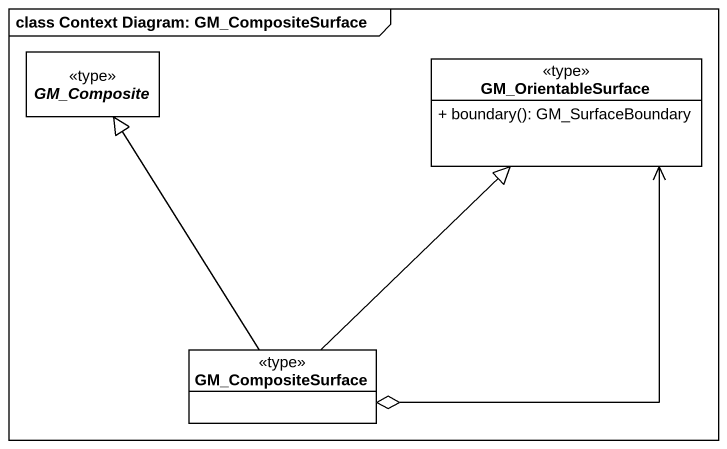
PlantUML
@startuml
mainframe class Context Diagram: GM_CompositeSurface
hide circle
hide empty members
skinparam classAttributeIconSize 0
abstract class GM_Composite <<type>>
class GM_OrientableSurface <<type>> {
  + boundary(): GM_SurfaceBoundary
}
class GM_CompositeSurface <<type>>
GM_OrientableSurface <--o GM_CompositeSurface
GM_CompositeSurface -up-|> GM_Composite
GM_CompositeSurface -up-|> GM_OrientableSurface
@enduml
